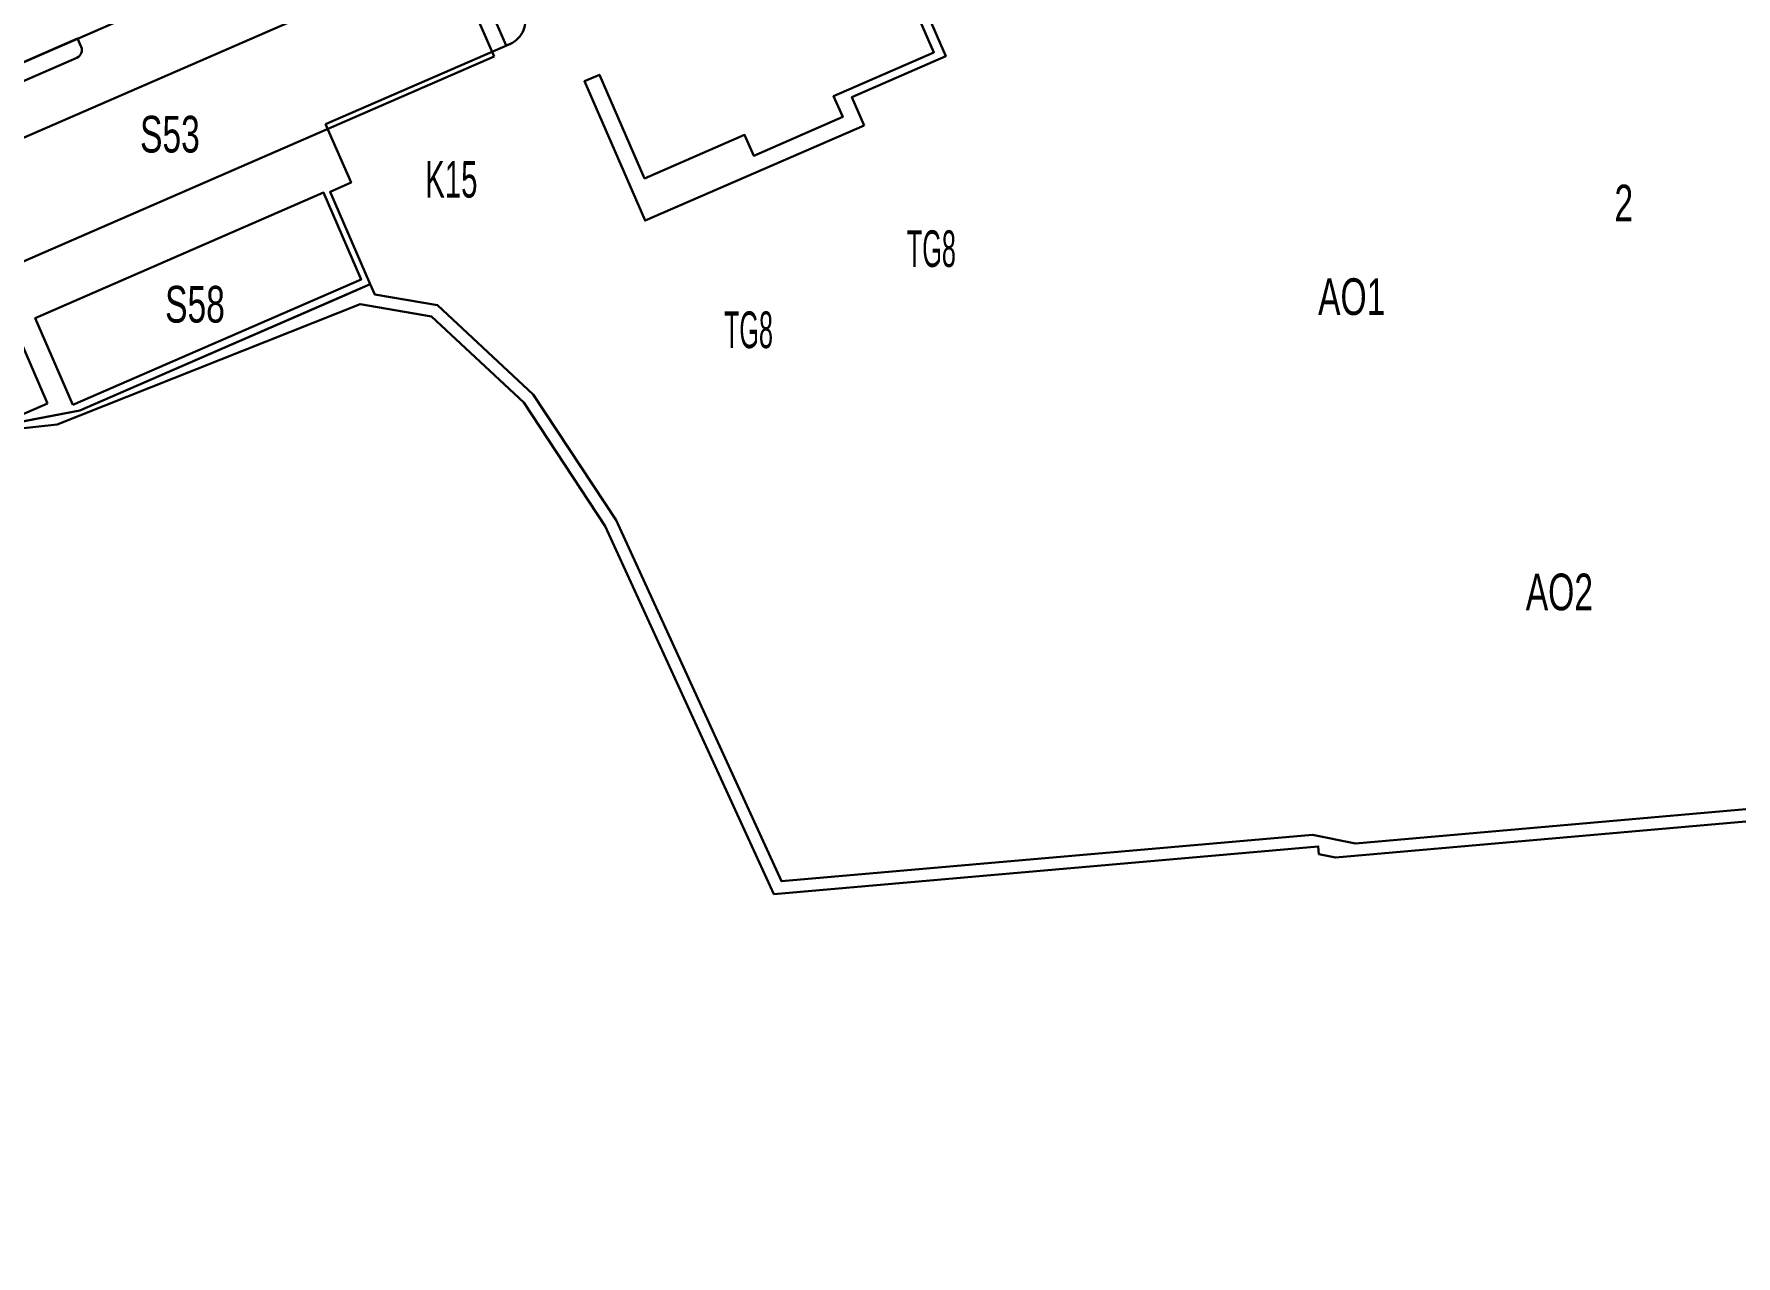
# Model space of a CAD drawing. Header units: inches. Extents: x 496359 to 501064, y 2374078 to 2377203.
# Drawn here: x 500289.9 to 500499, y 2374230.3 to 2374380.3 of the extents above; entities that cross this region are included whole.
import ezdxf
from ezdxf.enums import TextEntityAlignment as Align

# ---------------------------------------------------------------- set-up
doc = ezdxf.new("R2010")
doc.units = ezdxf.units.IN
doc.header["$MEASUREMENT"] = 0
for name, color, linetype, lineweight in [('EG Text2', 7, 'Continuous', 18), ('ISO', 252, 'Continuous', 20), ('LC Net dam 1', 30, 'Continuous', 30)]:
    doc.layers.add(name, color=color, linetype=linetype, lineweight=lineweight)
doc.styles.add('EG Hai', font='')
doc.styles.get('EG Hai').set_extended_font_data('.VnArial NarrowH')

msp = doc.modelspace()

# ---------------------------------------------------------------- linework, layer by layer
at = {"layer": 'LC Net dam 1'}
for points in [[(500344.91, 2374394.8, 0.414214), (500343.59, 2374395.32), (500342.14, 2374394.69, 0.414214), (500341.63, 2374393.37), (500347.93, 2374378.89), (500348.46, 2374379.12, 0.414214), (500350.01, 2374383.07)], [(500295.28, 2374379.75), (500265.37, 2374366.73), (500265.82, 2374365.71, 0.414214), (500267.13, 2374365.19), (500295.21, 2374377.41, 0.414214), (500295.73, 2374378.73)]]:
    msp.add_lwpolyline(points, format="xyb", close=True, dxfattribs=at)
msp.add_lwpolyline([(500291.61, 2374334.96), (500287.86, 2374343.58), (500279.24, 2374339.83), (500282.99, 2374331.21)], close=True, dxfattribs=at)

# ---------------------------------------------------------------- wipeouts: each hides what was drawn before it
at = {"ltscale": 500}
for points, z in [([(500303.72, 2374365.08), (500303.25, 2374365.63), (500303, 2374366.03), (500302.76, 2374366.52), (500302.6, 2374367.05), (500302.5, 2374367.54), (500302.47, 2374367.98), (500302.49, 2374368.51), (500302.55, 2374368.92), (500302.71, 2374369.49), (500302.83, 2374369.81), (500303.06, 2374370.24), (500303.32, 2374370.63), (500303.7, 2374371.07), (500304.11, 2374371.43), (500304.58, 2374371.75), (500305.03, 2374371.98), (500305.47, 2374372.14), (500305.86, 2374372.24), (500306.37, 2374372.31), (500306.8, 2374372.32), (500307.22, 2374372.29), (500307.76, 2374372.19), (500308.17, 2374372.06), (500308.55, 2374371.9), (500309.14, 2374371.55), (500309.4, 2374371.36), (500309.7, 2374371.09), (500309.95, 2374370.81), (500310.21, 2374370.46), (500310.46, 2374370.05), (500310.62, 2374369.71), (500310.75, 2374369.36), (500310.86, 2374368.91), (500310.92, 2374368.5), (500310.94, 2374367.92), (500310.88, 2374367.37), (500310.79, 2374366.94), (500310.67, 2374366.59), (500310.47, 2374366.14), (500310.25, 2374365.76), (500310.05, 2374365.48), (500309.71, 2374365.09), (500309.45, 2374364.85), (500309.04, 2374364.54), (500308.76, 2374364.38), (500308.51, 2374364.25), (500308.2, 2374364.12), (500307.86, 2374364), (500307.52, 2374363.92), (500307.18, 2374363.87), (500306.82, 2374363.85), (500306.54, 2374363.85), (500306.1, 2374363.89), (500305.74, 2374363.96), (500305.33, 2374364.07), (500304.94, 2374364.23), (500304.46, 2374364.49), (500304.24, 2374364.63), (500303.94, 2374364.87)], -234.79), ([(500338.29, 2374359.55), (500337.82, 2374360.1), (500337.57, 2374360.5), (500337.34, 2374361), (500337.17, 2374361.53), (500337.08, 2374362.02), (500337.04, 2374362.46), (500337.06, 2374362.99), (500337.13, 2374363.39), (500337.28, 2374363.97), (500337.41, 2374364.28), (500337.63, 2374364.71), (500337.9, 2374365.11), (500338.28, 2374365.55), (500338.68, 2374365.91), (500339.15, 2374366.22), (500339.61, 2374366.45), (500340.04, 2374366.61), (500340.44, 2374366.71), (500340.94, 2374366.78), (500341.38, 2374366.79), (500341.79, 2374366.76), (500342.33, 2374366.66), (500342.74, 2374366.54), (500343.12, 2374366.37), (500343.71, 2374366.03), (500343.97, 2374365.83), (500344.27, 2374365.56), (500344.52, 2374365.29), (500344.79, 2374364.94), (500345.04, 2374364.52), (500345.19, 2374364.18), (500345.32, 2374363.83), (500345.44, 2374363.38), (500345.5, 2374362.98), (500345.52, 2374362.4), (500345.46, 2374361.85), (500345.36, 2374361.41), (500345.25, 2374361.06), (500345.05, 2374360.62), (500344.83, 2374360.24), (500344.62, 2374359.95), (500344.28, 2374359.57), (500344.02, 2374359.33), (500343.61, 2374359.02), (500343.33, 2374358.85), (500343.08, 2374358.72), (500342.78, 2374358.59), (500342.43, 2374358.48), (500342.1, 2374358.4), (500341.75, 2374358.35), (500341.4, 2374358.32), (500341.11, 2374358.32), (500340.68, 2374358.36), (500340.31, 2374358.43), (500339.91, 2374358.55), (500339.51, 2374358.71), (500339.04, 2374358.96), (500338.82, 2374359.11), (500338.51, 2374359.35)], -292.38), ([(500482.31, 2374356.62), (500481.84, 2374357.18), (500481.59, 2374357.58), (500481.35, 2374358.07), (500481.19, 2374358.6), (500481.09, 2374359.09), (500481.06, 2374359.53), (500481.08, 2374360.06), (500481.14, 2374360.46), (500481.3, 2374361.04), (500481.42, 2374361.35), (500481.65, 2374361.78), (500481.91, 2374362.18), (500482.29, 2374362.62), (500482.7, 2374362.98), (500483.17, 2374363.29), (500483.62, 2374363.52), (500484.06, 2374363.68), (500484.45, 2374363.78), (500484.96, 2374363.85), (500485.39, 2374363.87), (500485.81, 2374363.84), (500486.35, 2374363.73), (500486.76, 2374363.61), (500487.14, 2374363.44), (500487.73, 2374363.1), (500487.99, 2374362.9), (500488.29, 2374362.63), (500488.54, 2374362.36), (500488.8, 2374362.01), (500489.05, 2374361.59), (500489.21, 2374361.25), (500489.34, 2374360.9), (500489.45, 2374360.45), (500489.51, 2374360.05), (500489.53, 2374359.47), (500489.47, 2374358.92), (500489.38, 2374358.48), (500489.26, 2374358.13), (500489.06, 2374357.69), (500488.84, 2374357.31), (500488.64, 2374357.02), (500488.3, 2374356.64), (500488.04, 2374356.4), (500487.63, 2374356.09), (500487.35, 2374355.92), (500487.1, 2374355.79), (500486.79, 2374355.66), (500486.45, 2374355.55), (500486.11, 2374355.47), (500485.77, 2374355.42), (500485.41, 2374355.39), (500485.13, 2374355.39), (500484.69, 2374355.43), (500484.33, 2374355.5), (500483.92, 2374355.62), (500483.53, 2374355.78), (500483.05, 2374356.03), (500482.83, 2374356.18), (500482.53, 2374356.42)], -292.38), ([(500397.26, 2374351.02), (500396.79, 2374351.57), (500396.54, 2374351.97), (500396.3, 2374352.46), (500396.13, 2374352.99), (500396.04, 2374353.49), (500396.01, 2374353.93), (500396.03, 2374354.45), (500396.09, 2374354.86), (500396.25, 2374355.43), (500396.37, 2374355.75), (500396.6, 2374356.18), (500396.86, 2374356.58), (500397.24, 2374357.01), (500397.65, 2374357.37), (500398.12, 2374357.69), (500398.57, 2374357.92), (500399.01, 2374358.08), (500399.4, 2374358.18), (500399.91, 2374358.25), (500400.34, 2374358.26), (500400.76, 2374358.23), (500401.29, 2374358.13), (500401.71, 2374358), (500402.09, 2374357.84), (500402.68, 2374357.49), (500402.94, 2374357.3), (500403.24, 2374357.03), (500403.49, 2374356.75), (500403.75, 2374356.4), (500404, 2374355.99), (500404.16, 2374355.65), (500404.29, 2374355.3), (500404.4, 2374354.85), (500404.46, 2374354.44), (500404.48, 2374353.86), (500404.42, 2374353.31), (500404.33, 2374352.88), (500404.21, 2374352.53), (500404.01, 2374352.08), (500403.79, 2374351.7), (500403.59, 2374351.42), (500403.25, 2374351.03), (500402.99, 2374350.79), (500402.58, 2374350.48), (500402.3, 2374350.32), (500402.05, 2374350.19), (500401.74, 2374350.06), (500401.4, 2374349.94), (500401.06, 2374349.86), (500400.72, 2374349.81), (500400.36, 2374349.79), (500400.08, 2374349.79), (500399.64, 2374349.83), (500399.28, 2374349.9), (500398.87, 2374350.01), (500398.48, 2374350.17), (500398, 2374350.43), (500397.78, 2374350.57), (500397.48, 2374350.81)], -266.15), ([(500448.88, 2374345.14), (500448.42, 2374345.69), (500448.16, 2374346.09), (500447.93, 2374346.58), (500447.76, 2374347.11), (500447.67, 2374347.6), (500447.63, 2374348.04), (500447.66, 2374348.57), (500447.72, 2374348.97), (500447.87, 2374349.55), (500448, 2374349.86), (500448.22, 2374350.29), (500448.49, 2374350.69), (500448.87, 2374351.13), (500449.27, 2374351.49), (500449.74, 2374351.8), (500450.2, 2374352.03), (500450.64, 2374352.19), (500451.03, 2374352.29), (500451.54, 2374352.36), (500451.97, 2374352.38), (500452.38, 2374352.35), (500452.92, 2374352.25), (500453.33, 2374352.12), (500453.72, 2374351.96), (500454.3, 2374351.61), (500454.56, 2374351.41), (500454.86, 2374351.14), (500455.12, 2374350.87), (500455.38, 2374350.52), (500455.63, 2374350.11), (500455.79, 2374349.76), (500455.91, 2374349.41), (500456.03, 2374348.96), (500456.09, 2374348.56), (500456.11, 2374347.98), (500456.05, 2374347.43), (500455.95, 2374346.99), (500455.84, 2374346.64), (500455.64, 2374346.2), (500455.42, 2374345.82), (500455.21, 2374345.53), (500454.88, 2374345.15), (500454.61, 2374344.91), (500454.2, 2374344.6), (500453.92, 2374344.43), (500453.67, 2374344.3), (500453.37, 2374344.17), (500453.02, 2374344.06), (500452.69, 2374343.98), (500452.34, 2374343.93), (500451.99, 2374343.9), (500451.7, 2374343.9), (500451.27, 2374343.94), (500450.91, 2374344.01), (500450.5, 2374344.13), (500450.11, 2374344.29), (500449.63, 2374344.54), (500449.41, 2374344.69), (500449.1, 2374344.93)], -292.38), ([(500306.8, 2374344.21), (500306.33, 2374344.76), (500306.08, 2374345.16), (500305.85, 2374345.65), (500305.68, 2374346.18), (500305.59, 2374346.67), (500305.55, 2374347.11), (500305.57, 2374347.64), (500305.63, 2374348.04), (500305.79, 2374348.62), (500305.92, 2374348.93), (500306.14, 2374349.37), (500306.41, 2374349.76), (500306.79, 2374350.2), (500307.19, 2374350.56), (500307.66, 2374350.88), (500308.12, 2374351.1), (500308.55, 2374351.26), (500308.95, 2374351.36), (500309.45, 2374351.43), (500309.89, 2374351.45), (500310.3, 2374351.42), (500310.84, 2374351.32), (500311.25, 2374351.19), (500311.63, 2374351.03), (500312.22, 2374350.68), (500312.48, 2374350.48), (500312.78, 2374350.21), (500313.03, 2374349.94), (500313.3, 2374349.59), (500313.54, 2374349.18), (500313.7, 2374348.84), (500313.83, 2374348.48), (500313.95, 2374348.03), (500314.01, 2374347.63), (500314.02, 2374347.05), (500313.97, 2374346.5), (500313.87, 2374346.07), (500313.75, 2374345.71), (500313.56, 2374345.27), (500313.34, 2374344.89), (500313.13, 2374344.6), (500312.79, 2374344.22), (500312.53, 2374343.98), (500312.12, 2374343.67), (500311.84, 2374343.5), (500311.59, 2374343.37), (500311.29, 2374343.25), (500310.94, 2374343.13), (500310.61, 2374343.05), (500310.26, 2374343), (500309.91, 2374342.97), (500309.62, 2374342.98), (500309.19, 2374343.01), (500308.82, 2374343.08), (500308.42, 2374343.2), (500308.02, 2374343.36), (500307.55, 2374343.61), (500307.33, 2374343.76), (500307.02, 2374344)], -321.83), ([(500374.78, 2374341.06), (500374.32, 2374341.61), (500374.07, 2374342.01), (500373.83, 2374342.51), (500373.66, 2374343.03), (500373.57, 2374343.53), (500373.54, 2374343.97), (500373.56, 2374344.49), (500373.62, 2374344.9), (500373.78, 2374345.47), (500373.9, 2374345.79), (500374.13, 2374346.22), (500374.39, 2374346.62), (500374.77, 2374347.06), (500375.18, 2374347.41), (500375.65, 2374347.73), (500376.1, 2374347.96), (500376.54, 2374348.12), (500376.93, 2374348.22), (500377.44, 2374348.29), (500377.87, 2374348.3), (500378.28, 2374348.27), (500378.82, 2374348.17), (500379.24, 2374348.04), (500379.62, 2374347.88), (500380.21, 2374347.54), (500380.47, 2374347.34), (500380.76, 2374347.07), (500381.02, 2374346.79), (500381.28, 2374346.44), (500381.53, 2374346.03), (500381.69, 2374345.69), (500381.82, 2374345.34), (500381.93, 2374344.89), (500381.99, 2374344.49), (500382.01, 2374343.91), (500381.95, 2374343.35), (500381.85, 2374342.92), (500381.74, 2374342.57), (500381.54, 2374342.12), (500381.32, 2374341.75), (500381.12, 2374341.46), (500380.78, 2374341.08), (500380.52, 2374340.83), (500380.11, 2374340.53), (500379.83, 2374340.36), (500379.58, 2374340.23), (500379.27, 2374340.1), (500378.93, 2374339.99), (500378.59, 2374339.91), (500378.24, 2374339.85), (500377.89, 2374339.83), (500377.61, 2374339.83), (500377.17, 2374339.87), (500376.81, 2374339.94), (500376.4, 2374340.06), (500376.01, 2374340.21), (500375.53, 2374340.47), (500375.31, 2374340.62), (500375.01, 2374340.86)], -266.15), ([(500474.39, 2374308.87), (500473.93, 2374309.42), (500473.68, 2374309.82), (500473.44, 2374310.32), (500473.27, 2374310.84), (500473.18, 2374311.34), (500473.15, 2374311.78), (500473.17, 2374312.3), (500473.23, 2374312.71), (500473.39, 2374313.28), (500473.51, 2374313.6), (500473.74, 2374314.03), (500474, 2374314.43), (500474.38, 2374314.86), (500474.79, 2374315.22), (500475.26, 2374315.54), (500475.71, 2374315.77), (500476.15, 2374315.93), (500476.54, 2374316.03), (500477.05, 2374316.1), (500477.48, 2374316.11), (500477.89, 2374316.08), (500478.43, 2374315.98), (500478.85, 2374315.85), (500479.23, 2374315.69), (500479.82, 2374315.35), (500480.08, 2374315.15), (500480.37, 2374314.88), (500480.63, 2374314.6), (500480.89, 2374314.25), (500481.14, 2374313.84), (500481.3, 2374313.5), (500481.43, 2374313.15), (500481.54, 2374312.7), (500481.6, 2374312.3), (500481.62, 2374311.72), (500481.56, 2374311.16), (500481.47, 2374310.73), (500481.35, 2374310.38), (500481.15, 2374309.93), (500480.93, 2374309.56), (500480.73, 2374309.27), (500480.39, 2374308.88), (500480.13, 2374308.64), (500479.72, 2374308.34), (500479.44, 2374308.17), (500479.19, 2374308.04), (500478.88, 2374307.91), (500478.54, 2374307.8), (500478.2, 2374307.72), (500477.85, 2374307.66), (500477.5, 2374307.64), (500477.22, 2374307.64), (500476.78, 2374307.68), (500476.42, 2374307.75), (500476.01, 2374307.86), (500475.62, 2374308.02), (500475.14, 2374308.28), (500474.92, 2374308.43), (500474.62, 2374308.67)], -292.38)]:
    msp.add_wipeout(points, dxfattribs=at).translate(0, 0, z).dxf.layer = 'ISO'

# ---------------------------------------------------------------- next in the draw order: linework, layer by layer
at = {"layer": 'LC Net dam 1'}
for points in [[(500391.91, 2374369.1), (500365, 2374357.4), (500357.55, 2374374.51), (500359.39, 2374375.31), (500364.93, 2374362.58), (500377.23, 2374367.93), (500378.34, 2374365.38), (500389.27, 2374370.14), (500388.16, 2374372.69), (500400.47, 2374378.05), (500386.39, 2374410.4), (500350.85, 2374394.94), (500347.56, 2374402.5), (500384.16, 2374418.42), (500401.93, 2374377.59), (500390.4, 2374372.57)], [(500346.45, 2374377.56), (500340.88, 2374390.34), (500259.78, 2374355.05), (500265.34, 2374342.26)]]:
    msp.add_lwpolyline(points, close=True, dxfattribs=at)
msp.add_lwpolyline([(500325.76, 2374369.24), (500348.46, 2374379.12, 0.414214), (500350.01, 2374383.07), (500342.51, 2374400.3), (500254.56, 2374362.03), (500264.46, 2374339.29), (500276.16, 2374344.39), (500281.58, 2374331.95), (500283.2, 2374331.73), (500295.55, 2374334.07), (500328.06, 2374348.21), (500331.24, 2374349.6), (500326.3, 2374360.95), (500328.88, 2374362.07)], format="xyb", close=True, dxfattribs=at)
at = {"layer": 'LC Net dam 1', "elevation": 0}
msp.add_lwpolyline([(500294.72, 2374334.77), (500290.09, 2374345.43), (500325.5, 2374360.84), (500330.13, 2374350.18)], close=True, dxfattribs=at)
at = {"layer": 'LC Net dam 1'}
for points in [[(500283.03, 2374331.7), (500295.55, 2374334.07), (500331.24, 2374349.6), (500331.79, 2374348.34), (500339.48, 2374347.04), (500351.26, 2374336.06), (500361.43, 2374320.63), (500381.75, 2374276.28), (500447, 2374282), (500452.25, 2374280.92), (500521.16, 2374286.96)], [(500521.2, 2374285.46), (500449.82, 2374279.2), (500447.77, 2374279.62), (500447.69, 2374280.56), (500380.83, 2374274.69), (500360.11, 2374319.9), (500350.11, 2374335.08), (500338.78, 2374345.64), (500329.98, 2374347.13), (500292.77, 2374332.38), (500278.13, 2374330.76), (500260.69, 2374333.96), (500203.25, 2374312.9), (500188.28, 2374306.09), (500177.41, 2374298.6), (500166.67, 2374290.94), (500162.67, 2374286.34), (500147.64, 2374280.35), (500117.26, 2374273.11), (500109.86, 2374233.62), (500088.28, 2374230.27), (500067.97, 2374238.34), (500047.41, 2374257.32)]]:
    msp.add_lwpolyline(points, dxfattribs=at)

# ---------------------------------------------------------------- next in the draw order: texts
at = {"layer": 'EG Text2', "style": 'EG Hai'}
for s, width, p in [('s53', 0.8, (500306.63, 2374368.02, -234.79)), ('k15', 0.7, (500341.2, 2374362.49, -292.38)), ('2', 0.8, (500485.22, 2374359.56, -292.38)), ('tg8', 0.6, (500400.17, 2374353.96, -266.15)), ('ao1', 0.8, (500451.8, 2374348.07, -292.38)), ('S58', 0.8, (500309.71, 2374347.14, -321.83)), ('tg8', 0.6, (500377.7, 2374344, -266.15)), ('ao2', 0.8, (500477.31, 2374311.81, -292.38))]:
    msp.add_text(s, height=4.5, rotation=0, dxfattribs=dict(at, width=width)).set_placement(p, align=Align.MIDDLE_CENTER)

doc.saveas('drawing.dxf')
